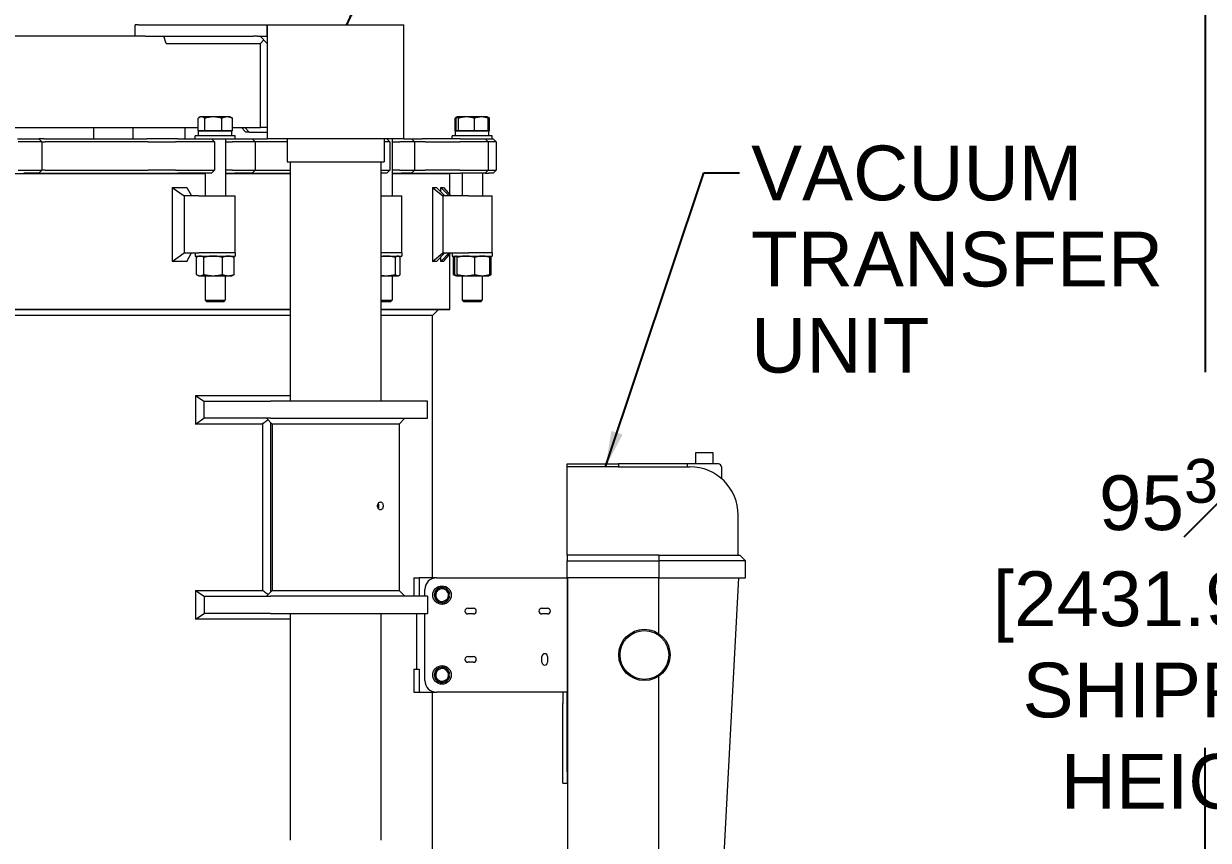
# Model space of a CAD drawing. Header units: inches. Extents: x 20 to 536, y 8 to 344.
# Drawn here: x 400.4 to 452.3, y 113.7 to 149.5 of the extents above; entities that cross this region are included whole.
import ezdxf

# ---------------------------------------------------------------- set-up
doc = ezdxf.new("R2010")
doc.units = ezdxf.units.IN
doc.header["$LTSCALE"] = 16
doc.header["$MEASUREMENT"] = 0
for name, color, linetype, lineweight in [('Dimension (ANSI)', 7, 'Continuous', 25), ('Symbol (ANSI)', 7, 'Continuous', 25), ('Visible (ANSI)', 7, 'Continuous', 50)]:
    doc.layers.add(name, color=color, linetype=linetype, lineweight=lineweight)
doc.styles.add('MEMCOR Medium', font='arial.ttf')
doc.styles.add('Standard D-E', font='arial.ttf')
doc.dimstyles.new('Default (ANSI)', dxfattribs={"dimscale": 16, "dimtxt": 0.15, "dimasz": 0.098425, "dimexe": 0.125, "dimexo": 0.0625, "dimgap": 0.031496, "dimtad": 0, "dimtih": 1, "dimtoh": 1, "dimdec": 4, "dimrnd": 1e-08, "dimzin": 3, "dimdsep": 46, "dimlunit": 5, "dimtxsty": 'MEMCOR Medium', "dimcen": 0.09, "dimdle": 0.393701, "dimclrd": 256, "dimclre": 256, "dimclrt": 256, "dimadec": 0, "dimazin": 1, "dimtfac": 0.8, "dimtofl": 0, "dimtmove": 0, "dimatfit": 3, "dimfxl": 1, "dimfrac": 1, "dimtolj": 1, "dimtzin": 4, "dimlwd": -1, "dimlwe": -1, "dimarcsym": 0})
doc.dimstyles.new('Default (ANSI)$7', dxfattribs={"dimscale": 16, "dimtxt": 0.15, "dimasz": 0.098425, "dimexe": 0.125, "dimexo": 0.0625, "dimgap": 0.031496, "dimtad": 0, "dimtih": 1, "dimtoh": 1, "dimdec": 4, "dimrnd": 1e-08, "dimzin": 3, "dimdsep": 46, "dimlunit": 5, "dimtxsty": 'MEMCOR Medium', "dimcen": 0.09, "dimdle": 0.393701, "dimclrd": 256, "dimclre": 256, "dimclrt": 256, "dimadec": 0, "dimazin": 1, "dimtfac": 0.8, "dimtofl": 0, "dimtmove": 0, "dimatfit": 3, "dimfxl": 1, "dimfrac": 1, "dimtolj": 1, "dimtzin": 4, "dimlwd": -1, "dimlwe": -1, "dimarcsym": 0})
doc.dimstyles.new('in [mm] D-E NeptuneBenson$7', dxfattribs={"dimscale": 16, "dimtxt": 0.15, "dimasz": 0.098425, "dimexe": 0.125, "dimexo": 0.063, "dimgap": 0.031496, "dimtad": 0, "dimtih": 1, "dimtoh": 1, "dimdec": 4, "dimrnd": 1e-08, "dimzin": 3, "dimdsep": 46, "dimlunit": 5, "dimtxsty": 'Standard D-E', "dimcen": 0.09, "dimdle": 0.393701, "dimclrd": 256, "dimclre": 256, "dimclrt": 256, "dimadec": 1, "dimazin": 1, "dimtfac": 1, "dimtofl": 0, "dimtmove": 0, "dimatfit": 3, "dimfxl": 1, "dimfrac": 1, "dimtolj": 1, "dimtzin": 4, "dimlwd": -1, "dimlwe": -1, "dimarcsym": 0})

# ---------------------------------------------------------------- blocks, each defined once
blk = doc.blocks.new('*D25')
at = {"layer": 'Defpoints', "color": 0, "transparency": 16777216}
for p in [(394.632, 153.466), (452.188, 153.466), (413.174, 57.723)]:
    blk.add_point(p, dxfattribs=at)
at = {"layer": 'Dimension (ANSI)', "transparency": 16777216}
for p, q in [((395.632, 153.466), (454.188, 153.466)), ((452.188, 151.891), (452.188, 134.229)), ((452.188, 59.298), (452.188, 117.758)), ((414.174, 57.723), (454.188, 57.723))]:
    blk.add_line(p, q, dxfattribs=at)
for points in [[(451.926, 151.891), (452.451, 151.891), (452.188, 153.466)], [(451.926, 59.298), (452.451, 59.298), (452.188, 57.723)]]:
    blk.add_solid(points, dxfattribs=at)
at = {"layer": 'Dimension (ANSI)', "transparency": 16777216, "char_height": 2.4, "attachment_point": 2, "style": 'MEMCOR Medium'}
for s, insert in [('\\A1; \\fArial|b0|i0;95{\\H0.8x;\\S3#4;} in', (452.188, 130.42)), ('\\A1;[2431.9 mm]{\\P\\fArial|b0|i0;SHIPPING\\P\\fArial|b0|i0;HEIGHT}', (452.188, 125.49))]:
    blk.add_mtext(s, dxfattribs=dict(at, insert=insert))

msp = doc.modelspace()

# ---------------------------------------------------------------- linework, layer by layer
at = {"layer": 'Visible (ANSI)', "linetype": 'Continuous', "lineweight": 18}
for p, q in [((405.39217, 149.45079), (405.26851, 149.45079)), ((405.26851, 148.95079), (405.26851, 149.45079)), ((405.39217, 149.45079), (410.46286, 149.45079)), ((410.46286, 149.45079), (410.63606, 149.45079)), ((410.63606, 149.45079), (411.05451, 149.45079)), ((411.05451, 148.95079), (411.05451, 149.45079)), ((411.05451, 149.45079), (411.05531, 149.45079)), ((411.05531, 149.45079), (411.81531, 149.45079)), ((411.05531, 149.45079), (411.05531, 144.45079)), ((411.81531, 149.45079), (416.29531, 149.45079)), ((416.29531, 149.45079), (417.05531, 149.45079)), ((417.05531, 144.45079), (417.05531, 149.45079)), ((405.70672, 148.95079), (387.2789, 148.95079)), ((405.70672, 148.95079), (410.46286, 148.95079)), ((406.62142, 148.63829), (406.52486, 148.95079)), ((406.62142, 148.63829), (410.75811, 148.63829)), ((410.63606, 148.95079), (410.46286, 148.95079)), ((410.63606, 148.95079), (411.05451, 148.95079)), ((411.05531, 148.63829), (410.74281, 148.95079)), ((410.75811, 148.63829), (410.90671, 148.78689)), ((410.75811, 144.95079), (410.75811, 148.63829)), ((411.05451, 148.95079), (411.05527, 148.95079)), ((411.05527, 148.95079), (411.05531, 148.95079)), ((411.05531, 148.95079), (411.05531, 148.63829)), ((399.88361, 144.95079), (408.02976, 144.95079)), ((403.44403, 144.95079), (403.44403, 144.45079)), ((405.1681, 144.95079), (405.1681, 144.45079)), ((407.45842, 144.45079), (407.45842, 144.95079)), ((408.02976, 144.81042), (408.02976, 145.35583)), ((408.12477, 145.41442), (408.07072, 145.38322)), ((408.1747, 145.41442), (408.12477, 145.41442)), ((408.69514, 145.41442), (408.1747, 145.41442)), ((408.31964, 144.81042), (408.31964, 145.35583)), ((409.30121, 145.41442), (408.69514, 145.41442)), ((409.07064, 144.81042), (409.07064, 145.35583)), ((409.43677, 145.41442), (409.30121, 145.41442)), ((409.43677, 145.41442), (409.49082, 145.38322)), ((409.53177, 144.81042), (409.53177, 145.35583)), ((409.53177, 144.95079), (410.75811, 144.95079)), ((410.11406, 144.75079), (409.92385, 144.95079)), ((410.07836, 144.95079), (410.26857, 144.75079)), ((411.05531, 144.95079), (410.75811, 144.95079)), ((419.38782, 145.41115), (419.292, 145.35583)), ((419.292, 144.81042), (419.292, 145.35583)), ((419.34966, 144.81042), (419.34966, 145.35583)), ((419.39348, 145.41442), (419.38782, 145.41115)), ((419.3991, 145.41442), (419.39348, 145.41442)), ((419.79844, 145.41442), (419.3991, 145.41442)), ((419.44853, 144.81042), (419.44853, 145.35583)), ((420.44883, 145.41442), (419.79844, 145.41442)), ((420.14836, 144.81042), (420.14836, 145.35583)), ((420.70548, 145.41442), (420.44883, 145.41442)), ((420.70548, 145.41442), (420.71115, 145.41115)), ((420.71115, 145.41115), (420.80697, 145.35583)), ((420.74931, 144.81042), (420.74931, 145.35583)), ((420.80697, 144.81042), (420.80697, 145.35583)), ((400.10757, 144.45079), (400.38009, 144.45079)), ((400.38009, 144.45079), (401.04812, 144.45079)), ((401.27738, 144.45079), (401.04812, 144.45079)), ((401.04812, 144.45079), (401.17812, 144.32079)), ((401.27738, 144.45079), (405.78063, 144.45079)), ((406.60142, 144.45079), (405.78063, 144.45079)), ((407.1397, 144.45079), (406.60142, 144.45079)), ((407.1397, 144.45079), (408.31864, 144.45079)), ((409.65577, 144.59142), (407.90577, 144.59142)), ((407.90577, 144.45079), (407.90577, 144.59142)), ((408.1747, 144.81042), (408.02976, 144.81042)), ((408.05127, 144.81042), (409.51027, 144.81042)), ((408.05127, 144.59142), (408.05127, 144.81042)), ((408.12477, 144.81042), (408.12477, 144.81042)), ((408.31964, 144.81042), (408.1747, 144.81042)), ((408.31864, 144.45079), (408.55628, 144.45079)), ((408.69514, 144.81042), (408.31964, 144.81042)), ((408.55628, 144.45079), (408.6124, 144.45079)), ((408.6124, 144.45079), (408.7424, 144.32079)), ((408.6124, 144.45079), (409.64197, 144.45079)), ((409.07064, 144.81042), (408.69514, 144.81042)), ((409.30121, 144.81042), (409.07064, 144.81042)), ((409.22827, 144.45079), (409.22827, 141.95079)), ((409.53177, 144.81042), (409.30121, 144.81042)), ((409.43677, 144.81042), (409.43677, 144.81042)), ((409.51027, 144.59142), (409.51027, 144.81042)), ((409.64197, 144.45079), (409.80901, 144.45079)), ((409.65577, 144.45079), (409.65577, 144.59142)), ((409.80901, 144.45079), (410.03645, 144.45079)), ((410.03645, 144.45079), (410.39602, 144.45079)), ((410.26857, 144.75079), (410.11406, 144.75079)), ((410.26857, 144.75079), (411.05531, 144.75079)), ((410.39602, 144.45079), (411.05531, 144.45079)), ((410.39602, 144.45079), (410.52602, 144.32079)), ((411.81531, 144.45079), (411.05531, 144.45079)), ((416.29531, 144.45079), (411.81531, 144.45079)), ((411.93031, 144.45079), (411.93031, 143.45079)), ((416.18031, 144.45079), (416.18031, 143.45079)), ((417.05531, 144.45079), (416.29531, 144.45079)), ((416.29747, 144.45079), (416.42747, 144.32079)), ((416.53994, 144.45079), (416.53994, 141.95079)), ((417.05531, 144.45079), (417.11241, 144.45079)), ((417.11241, 144.45079), (417.26016, 144.45079)), ((417.26016, 144.45079), (417.38897, 144.45079)), ((417.38897, 144.45079), (417.85642, 144.45079)), ((417.38897, 144.45079), (417.51897, 144.32079)), ((418.5822, 144.45079), (417.85642, 144.45079)), ((419.53246, 144.45079), (418.5822, 144.45079)), ((420.92448, 144.59142), (419.17448, 144.59142)), ((419.17448, 144.45079), (419.17448, 144.59142)), ((419.34966, 144.81042), (419.292, 144.81042)), ((419.31998, 144.81042), (420.77898, 144.81042)), ((419.31998, 144.59142), (419.31998, 144.81042)), ((419.3991, 144.81042), (419.34966, 144.81042)), ((419.39348, 144.81042), (419.39348, 144.81042)), ((419.44853, 144.81042), (419.3991, 144.81042)), ((419.79844, 144.81042), (419.44853, 144.81042)), ((419.53246, 144.45079), (420.54842, 144.45079)), ((420.14836, 144.81042), (419.79844, 144.81042)), ((420.44883, 144.81042), (420.14836, 144.81042)), ((420.74931, 144.81042), (420.44883, 144.81042)), ((420.54842, 144.45079), (420.61198, 144.45079)), ((420.61198, 144.45079), (420.61498, 144.45079)), ((420.61498, 144.45079), (420.74498, 144.32079)), ((420.61498, 144.45079), (420.92448, 144.45079)), ((420.70548, 144.81042), (420.70548, 144.81042)), ((420.80697, 144.81042), (420.74931, 144.81042)), ((420.77898, 144.59142), (420.77898, 144.81042)), ((420.92448, 144.45079), (420.92448, 144.59142)), ((420.92448, 144.45079), (420.95147, 144.45079)), ((420.95147, 144.45079), (420.96236, 144.45079)), ((420.96236, 144.45079), (421.09236, 144.32079)), ((400.41027, 144.32079), (400.13645, 144.32079)), ((401.17812, 144.32079), (400.41027, 144.32079)), ((401.17812, 144.32079), (401.31512, 144.32079)), ((401.17812, 144.32079), (401.17812, 143.08079)), ((405.84191, 144.32079), (401.31512, 144.32079)), ((405.84191, 144.32079), (406.49333, 144.32079)), ((406.49333, 144.32079), (407.03161, 144.32079)), ((408.38671, 144.32079), (407.03161, 144.32079)), ((408.62549, 144.32079), (408.38671, 144.32079)), ((408.7424, 144.32079), (408.62549, 144.32079)), ((408.7424, 144.32079), (408.7424, 143.08079)), ((409.22827, 144.32079), (409.53174, 144.32079)), ((409.88419, 144.32079), (409.53174, 144.32079)), ((410.11272, 144.32079), (409.88419, 144.32079)), ((410.52602, 144.32079), (410.11272, 144.32079)), ((411.93031, 144.32079), (410.52602, 144.32079)), ((410.52602, 144.32079), (410.52602, 143.08079)), ((416.21763, 144.32079), (416.18031, 144.32079)), ((416.38142, 144.32079), (416.21763, 144.32079)), ((416.42747, 144.32079), (416.38142, 144.32079)), ((416.42747, 144.32079), (416.42747, 143.08079)), ((416.53994, 144.32079), (416.87193, 144.32079)), ((417.22246, 144.32079), (416.87193, 144.32079)), ((417.37091, 144.32079), (417.22246, 144.32079)), ((417.51897, 144.32079), (417.37091, 144.32079)), ((417.98082, 144.32079), (417.51897, 144.32079)), ((417.51897, 144.32079), (417.51897, 143.08079)), ((417.98082, 144.32079), (418.55684, 144.32079)), ((418.55684, 144.32079), (419.50709, 144.32079)), ((420.67486, 144.32079), (419.50709, 144.32079)), ((420.73873, 144.32079), (420.67486, 144.32079)), ((420.74498, 144.32079), (420.73873, 144.32079)), ((421.03406, 144.32079), (420.74498, 144.32079)), ((420.74498, 144.32079), (420.74498, 143.08079)), ((421.07984, 144.32079), (421.03406, 144.32079)), ((421.09236, 144.32079), (421.07984, 144.32079)), ((421.09236, 144.32079), (421.09236, 143.08079)), ((411.93031, 143.45079), (416.18031, 143.45079)), ((412.07031, 143.45079), (412.07031, 132.95079)), ((416.04031, 143.45079), (416.04031, 132.95079)), ((408.33327, 142.91954), (399.67511, 142.91954)), ((400.13645, 143.08079), (400.41027, 143.08079)), ((401.04812, 142.95079), (400.38009, 142.95079)), ((400.41027, 143.08079), (401.17812, 143.08079)), ((401.04812, 142.95079), (401.17812, 143.08079)), ((401.04812, 142.95079), (406.12387, 142.95079)), ((401.31512, 143.08079), (401.17812, 143.08079)), ((401.31512, 143.08079), (405.84191, 143.08079)), ((406.49333, 143.08079), (405.84191, 143.08079)), ((406.12387, 142.95079), (406.60142, 142.95079)), ((407.03161, 143.08079), (406.49333, 143.08079)), ((406.60142, 142.95079), (407.1397, 142.95079)), ((407.03161, 143.08079), (408.38671, 143.08079)), ((408.31864, 142.95079), (407.1397, 142.95079)), ((408.55628, 142.95079), (408.31864, 142.95079)), ((408.33327, 142.95079), (408.33327, 141.95079)), ((408.38671, 143.08079), (408.62549, 143.08079)), ((408.6124, 142.95079), (408.55628, 142.95079)), ((408.6124, 142.95079), (408.7424, 143.08079)), ((408.62549, 143.08079), (408.7424, 143.08079)), ((409.53174, 143.08079), (409.22827, 143.08079)), ((409.22827, 142.95079), (409.63983, 142.95079)), ((412.07031, 142.91954), (409.22827, 142.91954)), ((409.53174, 143.08079), (409.88419, 143.08079)), ((409.80901, 142.95079), (409.63983, 142.95079)), ((410.03645, 142.95079), (409.80901, 142.95079)), ((409.88419, 143.08079), (410.11272, 143.08079)), ((410.39602, 142.95079), (410.03645, 142.95079)), ((410.11272, 143.08079), (410.52602, 143.08079)), ((410.39602, 142.95079), (410.52602, 143.08079)), ((410.39602, 142.95079), (412.07031, 142.95079)), ((410.52602, 143.08079), (412.07031, 143.08079)), ((416.04031, 143.08079), (416.21763, 143.08079)), ((416.11235, 142.95079), (416.04031, 142.95079)), ((416.27537, 142.95079), (416.11235, 142.95079)), ((416.21763, 143.08079), (416.38142, 143.08079)), ((416.29747, 142.95079), (416.27537, 142.95079)), ((416.29747, 142.95079), (416.42747, 143.08079)), ((416.38142, 143.08079), (416.42747, 143.08079)), ((416.87193, 143.08079), (416.53994, 143.08079)), ((416.53994, 142.95079), (416.94416, 142.95079)), ((419.0587, 142.91954), (416.53994, 142.91954)), ((416.87193, 143.08079), (417.22246, 143.08079)), ((417.11241, 142.95079), (416.94416, 142.95079)), ((417.26016, 142.95079), (417.11241, 142.95079)), ((417.22246, 143.08079), (417.37091, 143.08079)), ((417.38897, 142.95079), (417.26016, 142.95079)), ((417.37091, 143.08079), (417.51897, 143.08079)), ((417.38897, 142.95079), (417.51897, 143.08079)), ((417.38897, 142.95079), (418.04774, 142.95079)), ((417.51897, 143.08079), (417.98082, 143.08079)), ((418.55684, 143.08079), (417.98082, 143.08079)), ((418.04774, 142.95079), (418.5822, 142.95079)), ((419.50709, 143.08079), (418.55684, 143.08079)), ((418.5822, 142.95079), (419.53246, 142.95079)), ((419.02745, 142.95079), (419.0587, 142.91954)), ((419.0587, 142.00294), (419.0587, 142.91954)), ((419.50709, 143.08079), (420.67486, 143.08079)), ((420.54842, 142.95079), (419.53246, 142.95079)), ((419.60198, 142.95079), (419.60198, 141.95079)), ((420.49698, 142.95079), (420.49698, 141.95079)), ((420.61198, 142.95079), (420.54842, 142.95079)), ((420.61498, 142.95079), (420.61198, 142.95079)), ((420.61498, 142.95079), (420.74498, 143.08079)), ((420.61498, 142.95079), (420.7642, 142.95079)), ((420.67486, 143.08079), (420.73873, 143.08079)), ((420.73873, 143.08079), (420.74498, 143.08079)), ((420.74498, 143.08079), (421.03406, 143.08079)), ((420.90591, 142.95079), (420.7642, 142.95079)), ((420.95147, 142.95079), (420.90591, 142.95079)), ((420.96236, 142.95079), (420.95147, 142.95079)), ((420.96236, 142.95079), (421.09236, 143.08079)), ((421.03406, 143.08079), (421.07984, 143.08079)), ((421.07984, 143.08079), (421.09236, 143.08079)), ((406.89084, 142.32564), (406.89084, 139.07595)), ((406.89084, 142.32564), (407.53512, 142.32564)), ((406.89084, 142.32564), (407.41976, 141.95079)), ((407.53512, 142.32564), (407.73721, 141.95079)), ((418.30381, 142.32564), (418.30381, 139.07595)), ((418.30381, 142.32564), (418.47744, 142.32564)), ((418.30381, 142.32564), (418.76047, 141.95079)), ((418.47744, 142.32564), (418.8436, 141.95079)), ((418.66965, 142.32564), (419.03869, 141.95079)), ((418.66965, 142.12887), (418.66965, 142.32564)), ((418.66965, 142.32564), (418.79148, 142.32564)), ((418.79148, 142.32564), (419.10188, 141.95079)), ((408.05323, 141.95079), (407.41976, 141.95079)), ((407.41976, 141.95079), (407.41976, 139.45079)), ((408.05323, 141.95079), (409.65577, 141.95079)), ((409.65577, 139.45079), (409.65577, 141.95079)), ((416.04031, 141.95079), (416.96744, 141.95079)), ((416.96744, 139.45079), (416.96744, 141.95079)), ((419.87878, 141.95079), (418.76047, 141.95079)), ((418.76047, 141.95079), (418.76047, 139.45079)), ((419.87878, 141.95079), (420.92448, 141.95079)), ((420.92448, 139.45079), (420.92448, 141.95079)), ((406.89084, 139.07595), (407.41976, 139.45079)), ((407.41976, 139.45079), (408.05323, 139.45079)), ((407.53512, 139.07595), (407.73721, 139.45079)), ((407.90577, 139.45079), (407.90577, 139.31017)), ((407.90577, 139.31017), (409.65577, 139.31017)), ((407.95764, 138.50303), (407.95764, 139.2583)), ((408.06177, 139.31017), (408.00253, 139.28254)), ((409.65577, 139.45079), (408.05323, 139.45079)), ((409.65577, 139.45079), (408.05323, 139.45079)), ((408.27535, 138.50303), (408.27535, 139.2583)), ((409.09848, 138.50303), (409.09848, 139.2583)), ((409.49977, 139.31017), (409.55901, 139.28254)), ((409.60389, 138.50303), (409.60389, 139.2583)), ((409.65577, 139.45079), (409.65577, 139.31017)), ((416.96744, 139.45079), (416.04031, 139.45079)), ((416.96744, 139.45079), (416.04031, 139.45079)), ((416.04031, 139.31017), (416.96744, 139.31017)), ((416.6795, 138.50303), (416.6795, 139.2583)), ((416.81144, 139.31017), (416.8368, 139.29834)), ((416.89438, 138.50303), (416.89438, 139.2583)), ((416.96744, 139.45079), (416.96744, 139.31017)), ((418.30381, 139.07595), (418.76047, 139.45079)), ((418.47744, 139.07595), (418.8436, 139.45079)), ((418.66965, 139.07595), (419.03869, 139.45079)), ((418.66965, 139.07595), (418.66965, 139.27271)), ((418.76047, 139.45079), (419.87878, 139.45079)), ((418.79148, 139.07595), (419.10188, 139.45079)), ((419.0587, 136.98204), (419.0587, 139.39864)), ((419.17448, 139.45079), (419.17448, 139.31017)), ((419.17448, 139.31017), (420.92448, 139.31017)), ((419.32428, 139.30727), (419.21926, 139.2583)), ((419.21926, 138.50303), (419.21926, 139.2583)), ((419.28245, 138.50303), (419.28245, 139.2583)), ((419.33048, 139.31017), (419.32428, 139.30727)), ((419.39082, 138.50303), (419.39082, 139.2583)), ((420.92448, 139.45079), (419.87878, 139.45079)), ((420.92448, 139.45079), (419.87878, 139.45079)), ((420.15785, 138.50303), (420.15785, 139.2583)), ((420.76848, 139.31017), (420.77469, 139.30727)), ((420.77469, 139.30727), (420.87971, 139.2583)), ((420.81652, 138.50303), (420.81652, 139.2583)), ((420.87971, 138.50303), (420.87971, 139.2583)), ((420.92448, 139.45079), (420.92448, 139.31017)), ((407.53512, 139.07595), (406.89084, 139.07595)), ((418.47744, 139.07595), (418.30381, 139.07595)), ((418.79148, 139.07595), (418.66965, 139.07595)), ((408.06177, 138.45117), (408.00253, 138.47879)), ((408.06177, 138.45117), (408.1165, 138.45117)), ((408.1165, 138.45117), (408.68692, 138.45117)), ((408.34327, 138.45117), (408.34327, 137.37653)), ((408.68692, 138.45117), (409.35119, 138.45117)), ((409.21827, 138.45117), (409.21827, 137.37653)), ((409.35119, 138.45117), (409.49977, 138.45117)), ((409.49977, 138.45117), (409.55901, 138.47879)), ((416.04031, 138.45117), (416.27853, 138.45117)), ((416.27853, 138.45117), (416.78694, 138.45117)), ((416.52994, 138.45117), (416.52994, 137.37653)), ((416.78694, 138.45117), (416.81144, 138.45117)), ((416.81144, 138.45117), (416.8368, 138.46299)), ((419.32428, 138.45406), (419.21926, 138.50303)), ((419.33048, 138.45117), (419.32428, 138.45406)), ((419.33048, 138.45117), (419.33664, 138.45117)), ((419.33664, 138.45117), (419.77434, 138.45117)), ((419.61198, 138.45117), (419.61198, 137.37653)), ((419.77434, 138.45117), (420.48718, 138.45117)), ((420.48698, 138.45117), (420.48698, 137.37653)), ((420.48718, 138.45117), (420.76848, 138.45117)), ((420.76848, 138.45117), (420.77469, 138.45406)), ((420.77469, 138.45406), (420.87971, 138.50303)), ((408.34327, 137.37653), (409.21827, 137.37653)), ((408.41143, 137.31042), (408.34327, 137.37653)), ((409.15011, 137.31042), (408.41143, 137.31042)), ((409.15011, 137.31042), (409.21827, 137.37653)), ((416.04031, 137.37653), (416.52994, 137.37653)), ((416.46178, 137.31042), (416.04031, 137.31042)), ((416.46178, 137.31042), (416.52994, 137.37653)), ((419.61198, 137.37653), (420.48698, 137.37653)), ((419.68015, 137.31042), (419.61198, 137.37653)), ((420.41882, 137.31042), (419.68015, 137.31042)), ((420.41882, 137.31042), (420.48698, 137.37653)), ((369.05627, 136.98204), (412.07031, 136.98204)), ((412.07031, 136.95079), (369.08755, 136.95079)), ((412.07031, 136.70079), (394.05748, 136.70079)), ((416.04031, 136.98204), (419.0587, 136.98204)), ((419.02745, 136.95079), (416.04031, 136.95079)), ((418.30718, 136.70079), (416.04031, 136.70079)), ((418.30718, 136.70079), (418.55718, 136.95079)), ((418.30718, 125.20079), (418.30718, 136.70079)), ((419.02745, 136.95079), (419.0587, 136.98204)), ((407.90928, 133.20046), (407.90928, 131.95113)), ((407.90928, 133.20046), (408.2776, 132.95079)), ((407.90928, 133.20046), (412.07031, 133.20046)), ((408.2776, 132.95079), (411.20567, 132.95079)), ((408.2776, 132.95079), (408.2776, 132.20079)), ((418.08531, 132.95079), (411.20567, 132.95079)), ((418.08531, 132.20079), (418.08531, 132.95079)), ((407.90928, 131.95113), (408.2776, 132.20079)), ((410.84743, 131.95113), (407.90928, 131.95113)), ((411.20567, 132.20079), (408.2776, 132.20079)), ((410.84743, 131.95113), (410.84743, 124.65012)), ((411.27381, 131.95079), (411.02381, 132.20079)), ((411.2037, 132.0209), (411.2037, 124.58068)), ((411.20567, 132.20079), (418.08531, 132.20079)), ((411.27381, 131.95079), (411.27381, 124.65079)), ((416.83681, 131.95079), (411.27381, 131.95079)), ((416.83681, 131.95079), (417.08681, 132.20079)), ((416.83681, 131.95079), (416.83681, 124.65079)), ((429.84673, 130.20079), (429.84673, 130.70079)), ((429.84673, 130.70079), (430.59673, 130.70079)), ((430.59673, 130.70079), (430.59673, 130.20079)), ((424.2081, 130.20079), (426.46654, 130.20079)), ((424.2081, 130.07579), (424.2081, 130.20079)), ((424.2081, 127.95079), (424.2081, 130.07579)), ((425.3229, 130.07579), (424.2081, 130.07579)), ((429.47173, 130.20079), (426.46654, 130.20079)), ((426.46654, 130.20079), (426.46654, 130.07311)), ((429.47173, 130.20079), (429.47173, 130.07192)), ((430.84673, 130.20079), (429.47173, 130.20079)), ((429.47173, 130.07579), (429.58436, 130.07579)), ((430.97173, 130.07579), (430.97173, 129.5604)), ((424.2081, 126.20079), (424.2081, 127.95079)), ((431.70936, 126.20079), (431.70936, 127.95079)), ((424.2081, 126.20079), (424.2081, 125.95079)), ((428.2245, 126.20079), (424.2081, 126.20079)), ((424.2081, 125.20079), (424.2081, 125.95079)), ((424.2081, 125.95079), (428.23649, 125.95079)), ((428.2245, 126.20079), (431.78076, 126.20079)), ((428.23649, 125.20079), (428.23649, 125.95079)), ((432.03076, 125.95079), (428.23649, 125.95079)), ((431.78076, 126.20079), (432.03076, 125.95079)), ((432.03076, 125.20079), (432.03076, 125.95079)), ((417.48889, 125.20079), (417.72399, 125.20079)), ((417.48889, 125.20079), (417.48889, 124.40079)), ((418.47465, 125.20079), (417.72399, 125.20079)), ((417.72399, 125.20079), (417.72399, 124.40079)), ((418.47465, 125.20079), (423.8331, 125.20079)), ((423.8331, 125.20079), (424.2081, 125.20079)), ((424.2081, 125.20079), (424.2081, 120.20079)), ((428.23649, 125.20079), (424.2081, 125.20079)), ((424.22173, 125.20079), (424.22173, 106.70079)), ((428.22173, 125.20079), (428.22173, 122.76121)), ((428.23649, 125.20079), (432.03076, 125.20079)), ((431.72173, 125.20079), (430.74666, 106.67451)), ((417.97465, 124.40079), (417.97465, 124.70079)), ((407.90956, 124.65012), (407.90956, 123.40146)), ((407.90956, 124.65012), (410.84743, 124.65012)), ((407.90956, 124.65012), (408.29527, 124.40079)), ((408.29527, 124.40079), (411.20567, 124.40079)), ((408.29527, 124.40079), (408.29527, 123.65079)), ((411.27381, 124.65079), (411.02381, 124.40079)), ((418.08531, 124.40079), (411.20567, 124.40079)), ((411.27381, 124.65079), (416.83681, 124.65079)), ((416.83681, 124.65079), (417.08681, 124.40079)), ((418.08531, 124.40079), (418.08531, 123.65079)), ((419.00274, 124.40379), (419.06139, 124.40379)), ((419.06139, 124.49779), (419.01045, 124.49779)), ((407.90956, 123.40146), (408.29527, 123.65079)), ((411.20567, 123.65079), (408.29527, 123.65079)), ((411.20567, 123.65079), (418.08531, 123.65079)), ((412.07031, 123.65079), (412.07031, 113.70079)), ((416.04031, 123.65079), (416.04031, 113.70079)), ((417.59965, 123.65079), (417.59965, 121.20079)), ((417.97465, 120.70079), (417.97465, 123.65079)), ((419.84965, 123.87579), (420.09965, 123.87579)), ((420.09965, 123.62579), (419.84965, 123.62579)), ((423.09965, 123.87579), (423.34965, 123.87579)), ((423.34965, 123.62579), (423.09965, 123.62579)), ((412.07031, 123.40146), (407.90956, 123.40146)), ((419.84965, 121.75579), (420.09965, 121.75579)), ((423.09965, 121.50579), (423.09965, 121.75579)), ((423.34965, 121.75579), (423.34965, 121.50579)), ((417.48889, 121.20079), (417.72399, 121.20079)), ((417.48889, 121.20079), (417.48889, 120.20079)), ((417.72399, 121.20079), (417.72399, 120.20079)), ((420.09965, 121.50579), (419.84965, 121.50579)), ((419.00274, 120.90379), (419.06139, 120.90379)), ((419.06139, 120.99779), (419.01045, 120.99779)), ((428.22173, 120.89038), (428.22173, 106.68111)), ((417.48889, 120.20079), (417.72399, 120.20079)), ((417.72399, 120.20079), (418.47465, 120.20079)), ((418.30718, 102.20079), (418.30718, 120.20079)), ((423.8331, 120.20079), (418.47465, 120.20079)), ((424.2081, 120.20079), (423.8331, 120.20079)), ((424.0206, 120.20079), (424.0206, 119.70079)), ((424.2081, 119.70079), (424.2081, 120.20079)), ((424.0206, 116.70079), (424.0206, 119.70079)), ((424.2081, 116.70079), (424.2081, 119.70079)), ((424.0206, 116.20079), (424.0206, 116.70079)), ((424.2081, 116.70079), (424.2081, 116.20079)), ((424.0206, 116.20079), (424.2081, 116.20079))]:
    msp.add_line(p, q, dxfattribs=at)
for centre, radius in [((418.72465, 124.45079), 0.406), ((427.59673, 121.82579), 1.125), ((427.59673, 121.82579), 1.06949), ((418.72465, 120.95079), 0.406)]:
    msp.add_circle(centre, radius, dxfattribs=at)
for centre, radius, start, end in [((429.58436, 127.95079), 2.125, 0, 90), ((430.84673, 130.07579), 0.125, 0, 90), ((418.47465, 124.70079), 0.5, 90, 180), ((418.72465, 124.45079), 0.34, 7.945743, 352.054257), ((418.72465, 124.45079), 0.281, 115.308642, 175.308642), ((418.72465, 124.45079), 0.281, 55.308642, 115.308642), ((418.72465, 124.45079), 0.281, 355.308642, 55.308642), ((418.72465, 124.45079), 0.281, 175.308642, 235.308642), ((418.72465, 124.45079), 0.281, 235.308642, 295.308642), ((418.72465, 124.45079), 0.281, 295.308642, 355.308642), ((419.84965, 123.75079), 0.125, 90, 270), ((420.09965, 123.75079), 0.125, 270, 90), ((423.09965, 123.75079), 0.125, 90, 270), ((423.34965, 123.75079), 0.125, 270, 90), ((419.84965, 121.63079), 0.125, 90, 270), ((420.09965, 121.63079), 0.125, 270, 90), ((423.22465, 121.75579), 0.125, 0, 180), ((418.72465, 120.95079), 0.34, 7.945743, 352.054257), ((418.72465, 120.95079), 0.281, 115.308642, 175.308642), ((418.72465, 120.95079), 0.281, 55.308642, 115.308642), ((418.72465, 120.95079), 0.281, 355.308642, 55.308642), ((423.22465, 121.50579), 0.125, 180, 0), ((418.47465, 120.70079), 0.5, 180, 270), ((418.72465, 120.95079), 0.281, 175.308642, 235.308642), ((418.72465, 120.95079), 0.281, 235.308642, 295.308642), ((418.72465, 120.95079), 0.281, 295.308642, 355.308642)]:
    msp.add_arc(centre, radius, start, end, dxfattribs=at)
msp.add_ellipse((425.3229, 127.95079), major_axis=(22.76606, 0), ratio=0.09334071, start_param=1.52054065, end_param=1.57079633, dxfattribs=at)
for points, weights in [([(408.1747, 145.41442), (408.10744, 145.41442), (408.02976, 145.35583)], [1, 1.0379548493, 1]), ([(408.31964, 145.35583), (408.24197, 145.41442), (408.1747, 145.41442)], [1, 1.0379548493, 1]), ([(408.69514, 145.41442), (408.52087, 145.41442), (408.31964, 145.35583)], [1, 1.0379548493, 1]), ([(409.07064, 145.35583), (408.86941, 145.41442), (408.69514, 145.41442)], [1, 1.0379548493, 1]), ([(409.30121, 145.41442), (409.1942, 145.41442), (409.07064, 145.35583)], [1, 1.0379548493, 1]), ([(409.53177, 145.35583), (409.40821, 145.41442), (409.30121, 145.41442)], [1, 1.0379548493, 1]), ([(409.49082, 145.38322), (409.51063, 145.37178), (409.53177, 145.35583)], [1.01477953359, 1.01005189042, 1]), ([(419.37003, 145.39319), (419.33276, 145.37936), (419.292, 145.35583)], [1.01810318657, 1.01490424563, 1]), ([(419.3991, 145.41442), (419.37615, 145.41442), (419.34966, 145.35583)], [1, 1.0379548493, 1]), ([(419.44853, 145.35583), (419.42204, 145.41442), (419.3991, 145.41442)], [1, 1.0379548493, 1]), ([(419.79844, 145.41442), (419.63605, 145.41442), (419.44853, 145.35583)], [1, 1.0379548493, 1]), ([(420.14836, 145.35583), (419.96084, 145.41442), (419.79844, 145.41442)], [1, 1.0379548493, 1]), ([(420.44883, 145.41442), (420.30938, 145.41442), (420.14836, 145.35583)], [1, 1.0379548493, 1]), ([(420.74931, 145.35583), (420.58828, 145.41442), (420.44883, 145.41442)], [1, 1.0379548493, 1]), ([(420.71115, 145.41115), (420.72894, 145.40088), (420.74931, 145.35583)], [1.01375847525, 1.02892942038, 1]), ([(420.80697, 145.35583), (420.76621, 145.37936), (420.72894, 145.39319)], [1, 1.01490424563, 1.01810318657]), ([(408.1165, 139.31017), (408.04277, 139.31017), (407.95764, 139.2583)], [1, 1.0379548493, 1]), ([(408.27535, 139.2583), (408.19022, 139.31017), (408.1165, 139.31017)], [1, 1.0379548493, 1]), ([(408.68692, 139.31017), (408.49591, 139.31017), (408.27535, 139.2583)], [1, 1.0379548493, 1]), ([(409.09848, 139.2583), (408.87793, 139.31017), (408.68692, 139.31017)], [1, 1.0379548493, 1]), ([(409.35119, 139.31017), (409.23391, 139.31017), (409.09848, 139.2583)], [1, 1.0379548493, 1]), ([(409.60389, 139.2583), (409.46847, 139.31017), (409.35119, 139.31017)], [1, 1.0379548493, 1]), ([(409.55901, 139.28254), (409.58072, 139.27242), (409.60389, 139.2583)], [1.01477953359, 1.01005189042, 1]), ([(416.27853, 139.31017), (416.16273, 139.31017), (416.04031, 139.29099)], [1, 1.02328410321, 1.01800008023]), ([(416.6795, 139.2583), (416.46462, 139.31017), (416.27853, 139.31017)], [1, 1.0379548493, 1]), ([(416.78694, 139.31017), (416.73708, 139.31017), (416.6795, 139.2583)], [1, 1.0379548493, 1]), ([(416.89438, 139.2583), (416.8368, 139.31017), (416.78694, 139.31017)], [1, 1.0379548493, 1]), ([(419.30478, 139.29138), (419.26393, 139.27913), (419.21926, 139.2583)], [1.01810318657, 1.01490424563, 1]), ([(419.33664, 139.31017), (419.31149, 139.31017), (419.28245, 139.2583)], [1, 1.0379548493, 1]), ([(419.39082, 139.2583), (419.36178, 139.31017), (419.33664, 139.31017)], [1, 1.0379548493, 1]), ([(419.77434, 139.31017), (419.59634, 139.31017), (419.39082, 139.2583)], [1, 1.0379548493, 1]), ([(420.15785, 139.2583), (419.95233, 139.31017), (419.77434, 139.31017)], [1, 1.0379548493, 1]), ([(420.48718, 139.31017), (420.33434, 139.31017), (420.15785, 139.2583)], [1, 1.0379548493, 1]), ([(420.81652, 139.2583), (420.64003, 139.31017), (420.48718, 139.31017)], [1, 1.0379548493, 1]), ([(420.77469, 139.30727), (420.79419, 139.29818), (420.81652, 139.2583)], [1.01375847525, 1.02892942038, 1]), ([(420.87971, 139.2583), (420.83504, 139.27913), (420.79419, 139.29138)], [1, 1.01490424563, 1.01810318657]), ([(407.95764, 138.50303), (408.04277, 138.45117), (408.1165, 138.45117)], [1, 1.0379548493, 1]), ([(408.1165, 138.45117), (408.19022, 138.45117), (408.27535, 138.50303)], [1, 1.0379548493, 1]), ([(408.27535, 138.50303), (408.49591, 138.45117), (408.68692, 138.45117)], [1, 1.0379548493, 1]), ([(408.68692, 138.45117), (408.87793, 138.45117), (409.09848, 138.50303)], [1, 1.0379548493, 1]), ([(409.09848, 138.50303), (409.23391, 138.45117), (409.35119, 138.45117)], [1, 1.0379548493, 1]), ([(409.35119, 138.45117), (409.46847, 138.45117), (409.60389, 138.50303)], [1, 1.0379548493, 1]), ([(409.60389, 138.50303), (409.58072, 138.48892), (409.55901, 138.47879)], [1, 1.01005189042, 1.01477953359]), ([(416.04031, 138.47034), (416.16273, 138.45117), (416.27853, 138.45117)], [1.01800008023, 1.02328410321, 1]), ([(416.27853, 138.45117), (416.46462, 138.45117), (416.6795, 138.50303)], [1, 1.0379548493, 1]), ([(416.6795, 138.50303), (416.73708, 138.45117), (416.78694, 138.45117)], [1, 1.0379548493, 1]), ([(416.78694, 138.45117), (416.8368, 138.45117), (416.89438, 138.50303)], [1, 1.0379548493, 1]), ([(419.21926, 138.50303), (419.26393, 138.4822), (419.30478, 138.46996)], [1, 1.01490424563, 1.01810318657]), ([(419.28245, 138.50303), (419.31149, 138.45117), (419.33664, 138.45117)], [1, 1.0379548493, 1]), ([(419.33664, 138.45117), (419.36178, 138.45117), (419.39082, 138.50303)], [1, 1.0379548493, 1]), ([(419.39082, 138.50303), (419.59634, 138.45117), (419.77434, 138.45117)], [1, 1.0379548493, 1]), ([(419.77434, 138.45117), (419.95233, 138.45117), (420.15785, 138.50303)], [1, 1.0379548493, 1]), ([(420.15785, 138.50303), (420.33434, 138.45117), (420.48718, 138.45117)], [1, 1.0379548493, 1]), ([(420.48718, 138.45117), (420.64003, 138.45117), (420.81652, 138.50303)], [1, 1.0379548493, 1]), ([(420.81652, 138.50303), (420.79419, 138.46315), (420.77469, 138.45406)], [1, 1.02892942038, 1.01375847525]), ([(420.79419, 138.46996), (420.83504, 138.4822), (420.87971, 138.50303)], [1.01810318657, 1.01490424563, 1]), ([(418.45786, 124.63547), (418.53646, 124.67263), (418.60453, 124.70482)], [1, 1.0379548493, 1]), ([(418.60453, 124.70482), (418.67259, 124.73701), (418.75119, 124.77418)], [1, 1.0379548493, 1]), ([(418.75119, 124.77418), (418.82268, 124.72469), (418.88459, 124.68184)], [1, 1.0379548493, 1]), ([(418.88459, 124.68184), (418.94649, 124.63898), (419.01798, 124.5895)], [1, 1.0379548493, 1]), ([(418.43133, 124.31208), (418.43844, 124.39873), (418.44459, 124.47377)], [1, 1.0379548493, 1]), ([(418.56472, 124.21975), (418.50281, 124.2626), (418.43133, 124.31208)], [1, 1.0379548493, 1]), ([(418.44459, 124.47377), (418.45075, 124.54882), (418.45786, 124.63547)], [1, 1.0379548493, 1]), ([(418.69812, 124.12741), (418.62663, 124.17689), (418.56472, 124.21975)], [1, 1.0379548493, 1]), ([(418.84478, 124.19676), (418.77671, 124.16458), (418.69812, 124.12741)], [1, 1.0379548493, 1]), ([(418.99144, 124.26612), (418.91285, 124.22895), (418.84478, 124.19676)], [1, 1.0379548493, 1]), ([(419.00471, 124.42781), (418.99855, 124.35277), (418.99144, 124.26612)], [1, 1.0379548493, 1]), ([(419.01798, 124.5895), (419.01087, 124.50285), (419.00471, 124.42781)], [1, 1.0379548493, 1]), ([(418.44459, 120.97377), (418.45075, 121.04882), (418.45786, 121.13547)], [1, 1.0379548493, 1]), ([(418.45786, 121.13547), (418.53646, 121.17263), (418.60453, 121.20482)], [1, 1.0379548493, 1]), ([(418.60453, 121.20482), (418.67259, 121.23701), (418.75119, 121.27418)], [1, 1.0379548493, 1]), ([(418.75119, 121.27418), (418.82268, 121.22469), (418.88459, 121.18184)], [1, 1.0379548493, 1]), ([(418.88459, 121.18184), (418.94649, 121.13898), (419.01798, 121.0895)], [1, 1.0379548493, 1]), ([(419.01798, 121.0895), (419.01087, 121.00285), (419.00471, 120.92781)], [1, 1.0379548493, 1]), ([(418.43133, 120.81208), (418.43844, 120.89873), (418.44459, 120.97377)], [1, 1.0379548493, 1]), ([(418.56472, 120.71975), (418.50281, 120.7626), (418.43133, 120.81208)], [1, 1.0379548493, 1]), ([(418.69812, 120.62741), (418.62663, 120.67689), (418.56472, 120.71975)], [1, 1.0379548493, 1]), ([(418.84478, 120.69676), (418.77671, 120.66458), (418.69812, 120.62741)], [1, 1.0379548493, 1]), ([(418.99144, 120.76612), (418.91285, 120.72895), (418.84478, 120.69676)], [1, 1.0379548493, 1]), ([(419.00471, 120.92781), (418.99855, 120.85277), (418.99144, 120.76612)], [1, 1.0379548493, 1])]:
    msp.add_rational_spline(points, weights, degree=2, dxfattribs=at)
for points, knots in [([(410.84743, 131.95113), (410.89876, 131.99094), (410.95004, 132.03081), (411.02986, 132.09301), (411.05843, 132.1153), (411.08699, 132.13761)], [-1.009700029, -1.009700029, -1.009700029, -1.009700029, -0.51472068, -0.51472068, -0.238584329, -0.238584329, -0.238584329, -0.238584329]), ([(426.46654, 130.07311), (426.54952, 130.07253), (426.63269, 130.07193), (427.01381, 130.06926), (427.31123, 130.06764), (427.59757, 130.06764), (427.71192, 130.06764), (427.83098, 130.06788), (427.95196, 130.0684)], [26.21351707, 26.21351707, 26.21351707, 26.21351707, 26.82481077, 26.82481077, 29.01623735, 29.01623735, 29.01623735, 29.89141775, 29.89141775, 29.89141775, 29.89141775]), ([(427.95196, 130.0684), (428.00928, 130.0687), (428.06633, 130.06905), (428.16639, 130.06999), (428.2092, 130.07047), (428.25134, 130.07098)], [-55.156151495, -55.156151495, -55.156151495, -55.156151495, -54.707595075, -54.707595075, -54.363708145, -54.363708145, -54.363708145, -54.363708145]), ([(428.25134, 130.07098), (428.29455, 130.07151), (428.33745, 130.07188), (428.66467, 130.07413), (428.91603, 130.07245), (429.19161, 130.06938), (429.27933, 130.06807), (429.38343, 130.06756), (429.41587, 130.06769), (429.45486, 130.069), (429.46598, 130.06987), (429.47117, 130.07128), (429.47173, 130.0716), (429.47173, 130.07192)], [-37.91485844, -37.91485844, -37.91485844, -37.91485844, -37.67467699, -37.67467699, -36.0649355, -36.0649355, -35.34504835, -35.34504835, -34.96866261, -34.96866261, -34.69955254, -34.69955254, -34.6240499, -34.6240499, -34.6240499, -34.6240499]), ([(416.02213, 128.18892), (416.00686, 128.18892), (415.99039, 128.19323), (415.95974, 128.21077), (415.94557, 128.224), (415.92305, 128.25452), (415.9132, 128.27384), (415.90008, 128.31618), (415.89684, 128.33921), (415.89684, 128.38238), (415.90008, 128.4054), (415.9132, 128.44775), (415.92305, 128.46707), (415.94557, 128.49758), (415.95974, 128.51081), (415.99039, 128.52835), (416.00686, 128.53267), (416.02213, 128.53267)], [0.65796896, 0.65796896, 0.65796896, 0.65796896, 0.82246116, 0.82246116, 0.98695335, 0.98695335, 1.15144563, 1.15144563, 1.31593791, 1.31593791, 1.48043019, 1.48043019, 1.64492247, 1.64492247, 1.80941467, 1.80941467, 1.97390687, 1.97390687, 1.97390687, 1.97390687]), ([(415.95708, 128.36079), (415.95708, 128.38238), (415.95425, 128.4054), (415.94362, 128.44414), (415.93674, 128.46043), (415.92867, 128.47419)], [0, 0, 0, 0, 0.164501983, 0.164501983, 0.300979668, 0.300979668, 0.300979668, 0.300979668]), ([(415.92867, 128.2474), (415.93674, 128.26115), (415.94362, 128.27744), (415.95425, 128.31618), (415.95708, 128.3392), (415.95708, 128.36079)], [2.331051093, 2.331051093, 2.331051093, 2.331051093, 2.467528779, 2.467528779, 2.632030761, 2.632030761, 2.632030761, 2.632030761]), ([(416.02213, 128.53267), (416.03739, 128.53267), (416.05348, 128.52835), (416.08271, 128.51081), (416.09587, 128.49758), (416.1165, 128.46707), (416.12535, 128.44775), (416.13705, 128.4054), (416.1399, 128.38238), (416.1399, 128.36079), (416.1399, 128.33921), (416.13705, 128.31618), (416.12535, 128.27384), (416.1165, 128.25452), (416.09587, 128.224), (416.08271, 128.21077), (416.05348, 128.19323), (416.03739, 128.18892), (416.02213, 128.18892)], [1.97390687, 1.97390687, 1.97390687, 1.97390687, 2.13839907, 2.13839907, 2.30289127, 2.30289127, 2.46738355, 2.46738355, 2.63187583, 2.63187583, 2.63187583, 2.79636811, 2.79636811, 2.96086039, 2.96086039, 3.12535259, 3.12535259, 3.28984478, 3.28984478, 3.28984478, 3.28984478]), ([(411.09775, 124.47474), (411.07364, 124.49169), (411.04952, 124.50864), (410.96612, 124.56716), (410.9068, 124.60868), (410.84743, 124.65012)], [-0.77635437, -0.77635437, -0.77635437, -0.77635437, -0.551718606, -0.551718606, 0, 0, 0, 0])]:
    msp.add_open_spline(points, degree=3, knots=knots, dxfattribs=at)
msp.add_open_spline([(428.2245, 126.20079), (428.22843, 126.11749), (428.23243, 126.0341), (428.23649, 125.95079)], degree=3, dxfattribs=at)

# ---------------------------------------------------------------- texts
at = {"layer": 'Symbol (ANSI)', "insert": (432.27471, 144.15827), "char_height": 2.4000001, "width": 18.0750013, "attachment_point": 1, "line_spacing_factor": 0.944221, "style": 'MEMCOR Medium'}
msp.add_mtext('\\fArial|b0|i0;VACUUM\\P\\fArial|b0|i0;TRANSFER\\P\\fArial|b0|i0;UNIT', dxfattribs=at)

# ---------------------------------------------------------------- dimensions: what is measured, and where the dimension line sits
at = {"layer": 'Dimension (ANSI)'}
dim = msp.add_linear_dim(base=(452.18832, 153.46579), p1=(413.174, 57.72279), p2=(394.63248, 153.46579), angle=90, text=' \\fArial|b0|i0;<> in\\X[2431.9 mm]{\\P\\fArial|b0|i0;SHIPPING\\P\\fArial|b0|i0;HEIGHT}', dimstyle='Default (ANSI)', override={"dimgap": 0.031496, "dimdec": 4, "dimpost": '', "dimtol": 0, "dimlim": 0, "dimtp": 0, "dimtm": 0, "dimtdec": 2, "dimatfit": 1, "dimtvp": -0.375}, dxfattribs=at)
dim.commit()
dim.dimension.update_dxf_attribs({"geometry": '*D25', "text_midpoint": (452.18832, 125.99352), "dimtype": 160})

# ---------------------------------------------------------------- leaders
at = {"layer": 'Symbol (ANSI)', "annotation_type": 0, "has_hookline": 1, "hookline_direction": 0}
for points, dimstyle, text_width in [([(414.55313, 149.45079), (419.31645, 160.18663), (420.89125, 160.18663)], 'in [mm] D-E NeptuneBenson$7', 9.54761), ([(425.89472, 130.07512), (430.19597, 142.95827), (431.77077, 142.95827)], 'Default (ANSI)$7', 17.94761)]:
    msp.add_leader(points, dimstyle=dimstyle, override={"dimtad": 0}, dxfattribs=dict(at, text_width=text_width))

doc.saveas('drawing.dxf')
